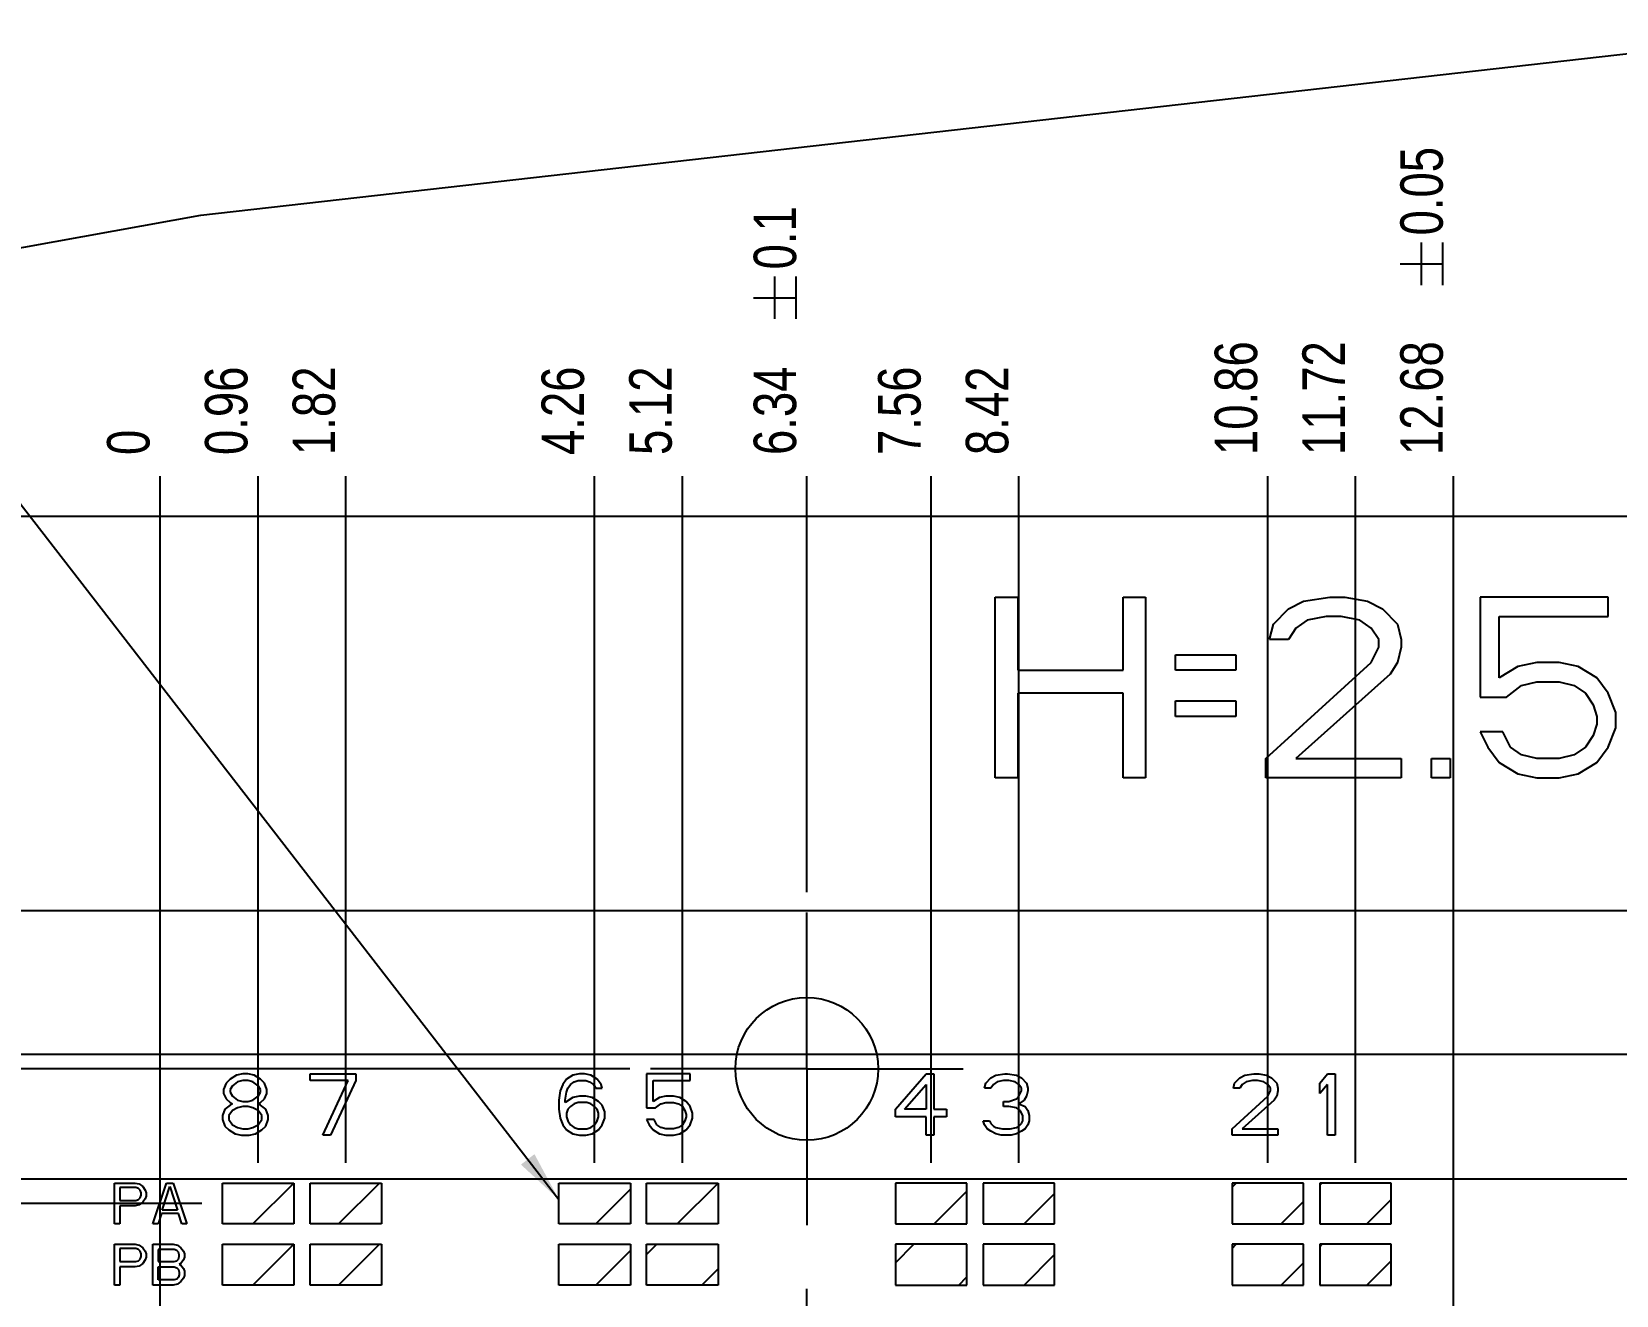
# Model space of a CAD drawing. Header units: millimetres. Extents: x 0 to 594, y 0 to 420.
# Drawn here: x 322 to 415.2, y 272 to 346.4 of the extents above; entities that cross this region are included whole.
import ezdxf
from ezdxf.enums import TextEntityAlignment as Align

# ---------------------------------------------------------------- set-up
doc = ezdxf.new("R2010")
doc.units = ezdxf.units.MM
doc.header["$LTSCALE"] = 32.67
doc.linetypes.add('CENTER', pattern=[0.6, 0.375, -0.075, 0.075, -0.075])
doc.layers.get('0').update_dxf_attribs({"linetype": 'CONTINUOUS'})
doc.layers.add('02___PRT_ALL_AXES', color=7, linetype='CONTINUOUS')
doc.styles.get("Standard").update_dxf_attribs({"font": 'txt', "width": 0.8})
doc.dimstyles.new('DIMSTYLE_2', dxfattribs={"dimtxt": 2.5, "dimasz": 3, "dimexe": 1.5, "dimexo": 1.2, "dimtad": 0, "dimtih": 1, "dimtoh": 1, "dimlfac": 0.166667, "dimdsep": 46, "dimtxsty": 'STANDARD', "dimblk": '_FILLED', "dimblk1": '_FILLED', "dimblk2": '_FILLED', "dimcen": 0.09, "dimazin": 2, "dimtp": 0.01, "dimtm": 0.01, "dimtfac": 1, "dimtofl": 0, "dimtmove": 0, "dimatfit": 3, "dimldrblk": '_FILLED', "dimfxl": 1, "dimtolj": 1, "dimarcsym": 0})
doc.dimstyles.new('DIMSTYLE_3', dxfattribs={"dimtxt": 2.5, "dimasz": 3, "dimexe": 1.5, "dimexo": 1.2, "dimtad": 0, "dimtih": 1, "dimtoh": 1, "dimlfac": 0.166667, "dimdsep": 46, "dimtxsty": 'STANDARD', "dimblk": '_FILLED', "dimblk1": '_FILLED', "dimblk2": '_FILLED', "dimcen": 0.09, "dimazin": 2, "dimtol": 1, "dimtp": 0.05, "dimtm": 0.05, "dimtfac": 1, "dimtofl": 0, "dimtmove": 0, "dimatfit": 3, "dimldrblk": '_FILLED', "dimfxl": 1, "dimtolj": 1, "dimarcsym": 0})
doc.dimstyles.new('DIMSTYLE_4', dxfattribs={"dimtxt": 2.5, "dimasz": 3, "dimexe": 1.5, "dimexo": 1.2, "dimtad": 0, "dimtih": 1, "dimtoh": 1, "dimlfac": 0.166667, "dimdsep": 46, "dimtxsty": 'STANDARD', "dimblk": '_FILLED', "dimblk1": '_FILLED', "dimblk2": '_FILLED', "dimcen": 0.09, "dimazin": 2, "dimtol": 1, "dimtp": 0.1, "dimtm": 0.1, "dimtfac": 1, "dimtofl": 0, "dimtmove": 0, "dimatfit": 3, "dimldrblk": '_FILLED', "dimfxl": 1, "dimtolj": 1, "dimarcsym": 0})
doc.dimstyles.get("Standard").update_dxf_attribs({"dimtxt": 2.5, "dimasz": 3, "dimexe": 1.5, "dimexo": 1.2, "dimtad": 1, "dimdsep": 46, "dimtxsty": 'STANDARD', "dimblk": '_FILLED', "dimblk1": '_FILLED', "dimblk2": '_FILLED', "dimcen": 0.09, "dimazin": 2, "dimtol": 1, "dimtp": 0.01, "dimtm": 0.01, "dimtfac": 1, "dimtofl": 0, "dimtmove": 0, "dimatfit": 3, "dimldrblk": '_FILLED', "dimfxl": 1, "dimtolj": 1, "dimarcsym": 0})

# ---------------------------------------------------------------- blocks, each defined once
blk = doc.blocks.new('*D1')
at = {"color": 7, "linetype": 'CONTINUOUS'}
blk.add_line((335.344, 279.846), (335.344, 320.23), dxfattribs=at)
at = {"color": 7, "linetype": 'CONTINUOUS', "insert": (332.219, 321.48), "char_height": 2.5, "width": 8, "attachment_point": 1, "rotation": 90, "line_spacing_factor": 0.9}
blk.add_mtext('0.96', dxfattribs=at)
blk = doc.blocks.new('_FILLED')
at = {"color": 0, "linetype": 'BYBLOCK'}
blk.add_solid([(0, 0), (-1, 0.167), (-1, -0.167)], dxfattribs=at)
blk = doc.blocks.new('*D2')
at = {"color": 7, "linetype": 'CONTINUOUS'}
blk.add_line((329.584, 235.326), (329.584, 320.23), dxfattribs=at)
at = {"color": 7, "linetype": 'CONTINUOUS', "insert": (326.459, 321.48), "char_height": 2.5, "width": 2, "attachment_point": 1, "rotation": 90, "line_spacing_factor": 0.9}
blk.add_mtext('0', dxfattribs=at)
blk = doc.blocks.new('*D3')
at = {"color": 7, "linetype": 'CONTINUOUS'}
blk.add_line((340.504, 279.846), (340.504, 320.23), dxfattribs=at)
at = {"color": 7, "linetype": 'CONTINUOUS', "insert": (337.379, 321.48), "char_height": 2.5, "width": 8, "attachment_point": 1, "rotation": 90, "line_spacing_factor": 0.9}
blk.add_mtext('1.82', dxfattribs=at)
blk = doc.blocks.new('*D4')
at = {"color": 7, "linetype": 'CONTINUOUS'}
blk.add_line((355.144, 279.846), (355.144, 320.23), dxfattribs=at)
at = {"color": 7, "linetype": 'CONTINUOUS', "insert": (352.019, 321.48), "char_height": 2.5, "width": 8, "attachment_point": 1, "rotation": 90, "line_spacing_factor": 0.9}
blk.add_mtext('4.26', dxfattribs=at)
blk = doc.blocks.new('*D5')
at = {"color": 7, "linetype": 'CONTINUOUS'}
blk.add_line((360.304, 279.846), (360.304, 320.23), dxfattribs=at)
at = {"color": 7, "linetype": 'CONTINUOUS', "insert": (357.179, 321.48), "char_height": 2.5, "width": 8, "attachment_point": 1, "rotation": 90, "line_spacing_factor": 0.9}
blk.add_mtext('5.12', dxfattribs=at)
blk = doc.blocks.new('*D6')
at = {"color": 7, "linetype": 'CONTINUOUS'}
blk.add_line((374.944, 279.846), (374.944, 320.23), dxfattribs=at)
at = {"color": 7, "linetype": 'CONTINUOUS', "insert": (371.819, 321.48), "char_height": 2.5, "width": 8, "attachment_point": 1, "rotation": 90, "line_spacing_factor": 0.9}
blk.add_mtext('7.56', dxfattribs=at)
blk = doc.blocks.new('*D7')
at = {"color": 7, "linetype": 'CONTINUOUS'}
blk.add_line((380.104, 279.846), (380.104, 320.23), dxfattribs=at)
at = {"color": 7, "linetype": 'CONTINUOUS', "insert": (376.979, 321.48), "char_height": 2.5, "width": 8, "attachment_point": 1, "rotation": 90, "line_spacing_factor": 0.9}
blk.add_mtext('8.42', dxfattribs=at)
blk = doc.blocks.new('*D8')
at = {"color": 7, "linetype": 'CONTINUOUS'}
blk.add_line((394.744, 279.846), (394.744, 320.23), dxfattribs=at)
at = {"color": 7, "linetype": 'CONTINUOUS', "insert": (391.619, 321.48), "char_height": 2.5, "width": 10, "attachment_point": 1, "rotation": 90, "line_spacing_factor": 0.9}
blk.add_mtext('10.86', dxfattribs=at)
blk = doc.blocks.new('*D9')
at = {"color": 7, "linetype": 'CONTINUOUS'}
blk.add_line((399.904, 279.846), (399.904, 320.23), dxfattribs=at)
at = {"color": 7, "linetype": 'CONTINUOUS', "insert": (396.779, 321.48), "char_height": 2.5, "width": 10, "attachment_point": 1, "rotation": 90, "line_spacing_factor": 0.9}
blk.add_mtext('11.72', dxfattribs=at)
blk = doc.blocks.new('*D10')
at = {"color": 7, "linetype": 'CONTINUOUS'}
blk.add_line((435.274, 281.286), (435.274, 320.23), dxfattribs=at)
at = {"color": 7, "linetype": 'CONTINUOUS', "insert": (432.149, 321.48), "char_height": 2.5, "width": 10, "attachment_point": 1, "rotation": 90, "line_spacing_factor": 0.9}
blk.add_mtext('17.62', dxfattribs=at)
blk = doc.blocks.new('*D11')
at = {"color": 7, "linetype": 'CONTINUOUS'}
blk.add_line((440.434, 281.286), (440.434, 320.23), dxfattribs=at)
at = {"color": 7, "linetype": 'CONTINUOUS', "insert": (437.309, 321.48), "char_height": 2.5, "width": 10, "attachment_point": 1, "rotation": 90, "line_spacing_factor": 0.9}
blk.add_mtext('18.48', dxfattribs=at)
blk = doc.blocks.new('*D12')
at = {"color": 7, "linetype": 'CONTINUOUS'}
blk.add_line((455.074, 281.286), (455.074, 320.23), dxfattribs=at)
at = {"color": 7, "linetype": 'CONTINUOUS', "insert": (451.949, 321.48), "char_height": 2.5, "width": 10, "attachment_point": 1, "rotation": 90, "line_spacing_factor": 0.9}
blk.add_mtext('20.92', dxfattribs=at)
blk = doc.blocks.new('*D13')
at = {"color": 7, "linetype": 'CONTINUOUS'}
blk.add_line((460.234, 281.286), (460.234, 320.23), dxfattribs=at)
at = {"color": 7, "linetype": 'CONTINUOUS', "insert": (457.109, 321.48), "char_height": 2.5, "width": 10, "attachment_point": 1, "rotation": 90, "line_spacing_factor": 0.9}
blk.add_mtext('21.78', dxfattribs=at)
blk = doc.blocks.new('*D14')
at = {"color": 7, "linetype": 'CONTINUOUS'}
blk.add_line((474.874, 281.286), (474.874, 320.23), dxfattribs=at)
at = {"color": 7, "linetype": 'CONTINUOUS', "insert": (471.749, 321.48), "char_height": 2.5, "width": 10, "attachment_point": 1, "rotation": 90, "line_spacing_factor": 0.9}
blk.add_mtext('24.22', dxfattribs=at)
blk = doc.blocks.new('*D15')
at = {"color": 7, "linetype": 'CONTINUOUS'}
blk.add_line((480.034, 281.286), (480.034, 320.23), dxfattribs=at)
at = {"color": 7, "linetype": 'CONTINUOUS', "insert": (476.909, 321.48), "char_height": 2.5, "width": 10, "attachment_point": 1, "rotation": 90, "line_spacing_factor": 0.9}
blk.add_mtext('25.08', dxfattribs=at)
blk = doc.blocks.new('*D16')
at = {"color": 7, "linetype": 'CONTINUOUS'}
blk.add_line((494.674, 281.286), (494.674, 320.23), dxfattribs=at)
at = {"color": 7, "linetype": 'CONTINUOUS', "insert": (491.549, 321.48), "char_height": 2.5, "width": 10, "attachment_point": 1, "rotation": 90, "line_spacing_factor": 0.9}
blk.add_mtext('27.52', dxfattribs=at)
blk = doc.blocks.new('*D17')
at = {"color": 7, "linetype": 'CONTINUOUS'}
blk.add_line((499.834, 281.286), (499.834, 320.23), dxfattribs=at)
at = {"color": 7, "linetype": 'CONTINUOUS', "insert": (496.709, 321.48), "char_height": 2.5, "width": 10, "attachment_point": 1, "rotation": 90, "line_spacing_factor": 0.9}
blk.add_mtext('28.38', dxfattribs=at)
blk = doc.blocks.new('*D18')
at = {"color": 7, "linetype": 'CONTINUOUS'}
blk.add_line((505.594, 296.906), (505.594, 320.23), dxfattribs=at)
at = {"color": 7, "linetype": 'CONTINUOUS', "width": 0.8}
for s, p in [('0.05', (504.969, 334.397)), ('29.34', (504.969, 321.48))]:
    blk.add_text(s, height=2.5, rotation=90, dxfattribs=at).set_placement(p)
blk = doc.blocks.new('*D19')
at = {"color": 7, "linetype": 'CONTINUOUS'}
blk.add_line((467.524, 274.466), (467.524, 320.23), dxfattribs=at)
at = {"color": 7, "linetype": 'CONTINUOUS', "width": 0.8}
for s, p in [('0.05', (466.899, 334.397)), ('22.99', (466.899, 321.48))]:
    blk.add_text(s, height=2.5, rotation=90, dxfattribs=at).set_placement(p)
blk = doc.blocks.new('*D20')
at = {"color": 7, "linetype": 'CONTINUOUS'}
blk.add_line((429.514, 296.906), (429.514, 320.23), dxfattribs=at)
at = {"color": 7, "linetype": 'CONTINUOUS', "width": 0.8}
for s, p in [('0.05', (428.889, 334.397)), ('16.66', (428.889, 321.48))]:
    blk.add_text(s, height=2.5, rotation=90, dxfattribs=at).set_placement(p)
blk = doc.blocks.new('*D21')
at = {"color": 7, "linetype": 'CONTINUOUS'}
blk.add_line((405.664, 244.826), (405.664, 320.23), dxfattribs=at)
at = {"color": 7, "linetype": 'CONTINUOUS', "width": 0.8}
for s, p in [('0.05', (405.039, 334.397)), ('12.68', (405.039, 321.48))]:
    blk.add_text(s, height=2.5, rotation=90, dxfattribs=at).set_placement(p)
blk = doc.blocks.new('*D22')
at = {"color": 7, "linetype": 'CONTINUOUS'}
blk.add_line((367.624, 295.766), (367.624, 320.23), dxfattribs=at)
at = {"color": 7, "linetype": 'CONTINUOUS', "width": 0.8}
for s, p in [('0.1', (366.999, 332.397)), ('6.34', (366.999, 321.48))]:
    blk.add_text(s, height=2.5, rotation=90, dxfattribs=at).set_placement(p)
blk = doc.blocks.new('*D27')
at = {"color": 7, "linetype": 'CONTINUOUS'}
blk.add_line((332.044, 277.446), (304.167, 277.446), dxfattribs=at)
at = {"color": 7, "linetype": 'CONTINUOUS', "insert": (302.917, 280.571), "char_height": 2.5, "width": 8, "attachment_point": 3, "line_spacing_factor": 0.9}
blk.add_mtext('7.22', dxfattribs=at)
blk = doc.blocks.new('*D28')
at = {"color": 7, "linetype": 'CONTINUOUS'}
for p, q in [((301.386, 282.232), (290.989, 282.232)), ((304.394, 278.886), (301.386, 282.232)), ((431.974, 278.886), (304.394, 278.886))]:
    blk.add_line(p, q, dxfattribs=at)
at = {"color": 7, "linetype": 'CONTINUOUS', "insert": (289.739, 285.357), "char_height": 2.5, "width": 8, "attachment_point": 3, "line_spacing_factor": 0.9}
blk.add_mtext('7.46', dxfattribs=at)
blk = doc.blocks.new('*D29')
at = {"color": 7, "linetype": 'CONTINUOUS'}
blk.add_line((357.224, 285.366), (304.167, 285.366), dxfattribs=at)
at = {"color": 7, "linetype": 'CONTINUOUS', "width": 0.8}
for s, p in [('8.54', (292, 285.991)), ('0.05', (302.917, 285.991))]:
    blk.add_text(s, height=2.5, dxfattribs=at).set_placement(p, align=Align.RIGHT)
blk = doc.blocks.new('*D30')
at = {"color": 7, "linetype": 'CONTINUOUS'}
for p, q in [((301.1, 289.824), (291.49, 289.824)), ((307.832, 286.206), (301.1, 289.824)), ((504.394, 286.206), (307.832, 286.206))]:
    blk.add_line(p, q, dxfattribs=at)
at = {"color": 7, "linetype": 'CONTINUOUS', "width": 0.8}
for s, p in [('8.68', (279.323, 290.449)), ('0.05', (290.24, 290.449))]:
    blk.add_text(s, height=2.5, dxfattribs=at).set_placement(p, align=Align.RIGHT)

msp = doc.modelspace()

# ---------------------------------------------------------------- linework, layer by layer
at = {"color": 7, "linetype": 'CONTINUOUS'}
for p, q in [((331.972, 335.595), (422.715, 345.872)), ((260.831, 322.711), (331.972, 335.595)), ((403.789, 331.481), (403.789, 333.98)), ((405.039, 331.481), (405.039, 333.98)), ((365.749, 329.481), (365.749, 331.98)), ((366.999, 329.481), (366.999, 331.98)), ((402.539, 332.731), (405.039, 332.731)), ((364.499, 330.731), (366.999, 330.731)), ((281.942, 317.886), (528.176, 317.886)), ((378.703, 302.49), (378.703, 313.11)), ((378.703, 313.11), (380.031, 313.11)), ((380.031, 313.11), (380.031, 308.817)), ((386.226, 308.817), (386.226, 313.11)), ((386.226, 313.11), (387.553, 313.11)), ((387.553, 313.11), (387.553, 302.49)), ((395.076, 311.528), (395.961, 312.432)), ((395.961, 312.432), (396.846, 312.884)), ((396.846, 312.884), (398.394, 313.11)), ((398.394, 313.11), (399.279, 313.11)), ((399.279, 313.11), (400.607, 312.884)), ((400.607, 312.884), (401.492, 312.432)), ((401.492, 312.432), (402.377, 311.528)), ((407.244, 313.11), (407.244, 307.235)), ((414.767, 313.11), (407.244, 313.11)), ((414.767, 311.98), (414.767, 313.11)), ((394.854, 310.624), (395.076, 311.528)), ((397.067, 311.754), (396.403, 311.302)), ((398.173, 311.98), (397.067, 311.754)), ((399.058, 311.98), (398.173, 311.98)), ((400.164, 311.754), (399.058, 311.98)), ((400.828, 311.302), (400.164, 311.754)), ((402.377, 311.528), (402.598, 310.624)), ((408.351, 308.365), (408.351, 311.98)), ((408.351, 311.98), (414.767, 311.98)), ((395.961, 310.624), (394.854, 310.624)), ((396.403, 311.302), (395.961, 310.624)), ((401.271, 310.624), (400.828, 311.302)), ((401.271, 310.172), (401.271, 310.624)), ((402.598, 310.624), (402.598, 310.172)), ((389.323, 308.817), (389.323, 309.72)), ((389.323, 309.72), (392.863, 309.72)), ((392.863, 309.72), (392.863, 308.817)), ((400.828, 309.268), (401.271, 310.172)), ((402.598, 310.172), (402.377, 309.268)), ((380.031, 308.817), (386.226, 308.817)), ((392.863, 308.817), (389.323, 308.817)), ((394.633, 303.62), (400.828, 309.268)), ((401.934, 308.591), (396.403, 303.62)), ((402.377, 309.268), (401.934, 308.591)), ((409.457, 309.042), (408.351, 308.365)), ((410.563, 309.268), (409.457, 309.042)), ((411.891, 309.268), (410.563, 309.268)), ((412.997, 309.042), (411.891, 309.268)), ((414.103, 308.365), (412.997, 309.042)), ((408.793, 307.235), (409.678, 307.913)), ((409.678, 307.913), (410.563, 308.139)), ((410.563, 308.139), (411.891, 308.139)), ((411.891, 308.139), (412.776, 307.913)), ((412.776, 307.913), (413.439, 307.461)), ((414.767, 307.461), (414.103, 308.365)), ((380.031, 307.461), (380.031, 302.49)), ((386.226, 307.461), (380.031, 307.461)), ((386.226, 302.49), (386.226, 307.461)), ((389.323, 306.105), (389.323, 307.009)), ((389.323, 307.009), (392.863, 307.009)), ((392.863, 307.009), (392.863, 306.105)), ((407.244, 307.235), (408.793, 307.235)), ((413.439, 307.461), (413.882, 306.783)), ((413.882, 306.783), (414.103, 306.105)), ((415.209, 306.331), (414.767, 307.461)), ((392.863, 306.105), (389.323, 306.105)), ((414.103, 306.105), (414.103, 305.653)), ((415.209, 305.427), (415.209, 306.331)), ((407.244, 305.201), (407.687, 304.297)), ((408.572, 305.201), (407.244, 305.201)), ((409.014, 304.297), (408.572, 305.201)), ((413.882, 304.975), (413.439, 304.297)), ((414.103, 305.653), (413.882, 304.975)), ((414.767, 304.297), (415.209, 305.427)), ((407.687, 304.297), (408.351, 303.394)), ((409.678, 303.845), (409.014, 304.297)), ((413.439, 304.297), (412.776, 303.845)), ((414.103, 303.394), (414.767, 304.297)), ((394.633, 302.49), (394.633, 303.62)), ((396.403, 303.62), (402.598, 303.62)), ((402.598, 303.62), (402.598, 302.49)), ((404.368, 302.49), (404.368, 303.62)), ((404.368, 303.62), (405.474, 303.62)), ((405.474, 303.62), (405.474, 302.49)), ((408.351, 303.394), (409.457, 302.716)), ((410.563, 303.62), (409.678, 303.845)), ((411.891, 303.62), (410.563, 303.62)), ((412.776, 303.845), (411.891, 303.62)), ((412.997, 302.716), (414.103, 303.394)), ((380.031, 302.49), (378.703, 302.49)), ((387.553, 302.49), (386.226, 302.49)), ((402.598, 302.49), (394.633, 302.49)), ((405.474, 302.49), (404.368, 302.49)), ((409.457, 302.716), (410.563, 302.49)), ((410.563, 302.49), (411.891, 302.49)), ((411.891, 302.49), (412.997, 302.716)), ((549.377, 294.666), (265.259, 294.666)), ((333.469, 284.53), (333.319, 284.147)), ((333.694, 284.759), (333.469, 284.53)), ((334.069, 284.989), (333.694, 284.759)), ((333.844, 284.376), (333.694, 284.147)), ((334.144, 284.606), (333.844, 284.376)), ((334.444, 285.066), (334.069, 284.989)), ((334.444, 284.683), (334.144, 284.606)), ((334.744, 285.066), (334.444, 285.066)), ((334.744, 284.683), (334.444, 284.683)), ((335.119, 284.989), (334.744, 285.066)), ((335.044, 284.606), (334.744, 284.683)), ((335.344, 284.376), (335.044, 284.606)), ((335.494, 284.759), (335.119, 284.989)), ((335.494, 284.147), (335.344, 284.376)), ((335.719, 284.53), (335.494, 284.759)), ((335.869, 284.147), (335.719, 284.53)), ((338.404, 284.683), (338.404, 285.066)), ((338.404, 285.066), (341.104, 285.066)), ((340.654, 284.683), (338.404, 284.683)), ((339.154, 281.466), (340.654, 284.683)), ((341.104, 284.683), (339.604, 281.466)), ((341.104, 285.066), (341.104, 284.683)), ((353.269, 284.453), (353.119, 284.07)), ((353.494, 284.759), (353.269, 284.453)), ((353.869, 284.989), (353.494, 284.759)), ((353.569, 284.223), (353.719, 284.453)), ((353.719, 284.453), (353.944, 284.606)), ((354.244, 285.066), (353.869, 284.989)), ((353.944, 284.606), (354.169, 284.683)), ((354.169, 284.683), (354.619, 284.683)), ((354.544, 285.066), (354.244, 285.066)), ((354.919, 284.989), (354.544, 285.066)), ((354.619, 284.683), (354.844, 284.606)), ((354.844, 284.606), (355.069, 284.453)), ((355.294, 284.759), (354.919, 284.989)), ((355.069, 284.453), (355.219, 284.223)), ((355.519, 284.453), (355.294, 284.759)), ((355.594, 284.223), (355.519, 284.453)), ((358.204, 285.066), (358.204, 283.074)), ((360.754, 285.066), (358.204, 285.066)), ((358.579, 283.457), (358.579, 284.683)), ((358.579, 284.683), (360.754, 284.683)), ((360.754, 284.683), (360.754, 285.066)), ((372.844, 282.998), (374.644, 285.066)), ((373.369, 282.998), (374.644, 284.453)), ((374.644, 285.066), (375.094, 285.066)), ((374.644, 284.453), (374.644, 282.998)), ((375.094, 285.066), (375.094, 282.998)), ((378.079, 284.223), (378.154, 284.53)), ((378.154, 284.53), (378.454, 284.836)), ((378.454, 284.836), (378.754, 284.989)), ((378.604, 284.453), (378.454, 284.223)), ((378.829, 284.606), (378.604, 284.453)), ((378.754, 284.989), (379.279, 285.066)), ((379.204, 284.683), (378.829, 284.606)), ((379.504, 284.683), (379.204, 284.683)), ((379.279, 285.066), (379.429, 285.066)), ((379.429, 285.066), (379.954, 284.989)), ((379.879, 284.606), (379.504, 284.683)), ((380.104, 284.453), (379.879, 284.606)), ((379.954, 284.989), (380.254, 284.836)), ((380.254, 284.223), (380.104, 284.453)), ((380.254, 284.836), (380.554, 284.53)), ((380.554, 284.53), (380.629, 284.223)), ((392.719, 284.223), (392.794, 284.53)), ((392.794, 284.53), (393.094, 284.836)), ((393.094, 284.836), (393.394, 284.989)), ((393.244, 284.453), (393.094, 284.223)), ((393.469, 284.606), (393.244, 284.453)), ((393.394, 284.989), (393.919, 285.066)), ((393.844, 284.683), (393.469, 284.606)), ((394.144, 284.683), (393.844, 284.683)), ((393.919, 285.066), (394.219, 285.066)), ((394.519, 284.606), (394.144, 284.683)), ((394.219, 285.066), (394.669, 284.989)), ((394.744, 284.453), (394.519, 284.606)), ((394.669, 284.989), (394.969, 284.836)), ((394.894, 284.223), (394.744, 284.453)), ((394.969, 284.836), (395.269, 284.53)), ((395.269, 284.53), (395.344, 284.223)), ((397.804, 284.53), (398.254, 285.066)), ((397.804, 283.917), (397.804, 284.53)), ((398.254, 284.453), (397.804, 283.917)), ((398.254, 285.066), (398.704, 285.066)), ((398.254, 281.466), (398.254, 284.453)), ((398.704, 285.066), (398.704, 281.466)), ((333.319, 284.147), (333.319, 283.917)), ((333.319, 283.917), (333.469, 283.61)), ((333.469, 283.61), (333.694, 283.381)), ((333.694, 284.147), (333.694, 283.993)), ((333.694, 283.993), (333.844, 283.764)), ((333.844, 283.764), (334.144, 283.534)), ((334.144, 283.534), (334.444, 283.457)), ((334.444, 283.457), (334.744, 283.457)), ((334.744, 283.457), (335.044, 283.534)), ((335.044, 283.534), (335.344, 283.764)), ((335.344, 283.764), (335.494, 283.993)), ((335.494, 283.993), (335.494, 284.147)), ((335.494, 283.381), (335.719, 283.61)), ((335.719, 283.61), (335.869, 283.917)), ((335.869, 283.917), (335.869, 284.147)), ((353.119, 284.07), (353.044, 283.534)), ((353.044, 283.534), (353.044, 282.998)), ((353.419, 283.534), (353.494, 283.993)), ((353.869, 283.687), (353.419, 283.381)), ((353.419, 283.381), (353.419, 283.534)), ((353.494, 283.993), (353.569, 284.223)), ((354.244, 283.764), (353.869, 283.687)), ((354.619, 283.764), (354.244, 283.764)), ((354.994, 283.687), (354.619, 283.764)), ((355.369, 283.457), (354.994, 283.687)), ((355.219, 284.223), (355.594, 284.223)), ((355.594, 283.227), (355.369, 283.457)), ((358.954, 283.687), (358.579, 283.457)), ((359.329, 283.764), (358.954, 283.687)), ((359.779, 283.764), (359.329, 283.764)), ((360.154, 283.687), (359.779, 283.764)), ((360.529, 283.457), (360.154, 283.687)), ((360.754, 283.151), (360.529, 283.457)), ((378.454, 284.223), (378.079, 284.223)), ((379.204, 283.151), (379.204, 283.457)), ((379.204, 283.457), (379.504, 283.457)), ((379.504, 283.457), (379.954, 283.61)), ((379.954, 283.61), (380.104, 283.764)), ((380.104, 283.764), (380.254, 284.07)), ((380.404, 283.534), (380.104, 283.304)), ((380.254, 284.07), (380.254, 284.223)), ((380.554, 283.764), (380.404, 283.534)), ((380.629, 284.07), (380.554, 283.764)), ((380.629, 284.223), (380.629, 284.07)), ((392.644, 281.849), (394.744, 283.764)), ((393.094, 284.223), (392.719, 284.223)), ((395.119, 283.534), (393.244, 281.849)), ((394.744, 283.764), (394.894, 284.07)), ((394.894, 284.07), (394.894, 284.223)), ((395.269, 283.764), (395.119, 283.534)), ((395.344, 284.07), (395.269, 283.764)), ((395.344, 284.223), (395.344, 284.07)), ((333.394, 282.998), (333.244, 282.615)), ((333.244, 282.615), (333.244, 282.385)), ((333.694, 283.227), (333.394, 282.998)), ((333.844, 282.921), (333.619, 282.615)), ((333.619, 282.615), (333.619, 282.385)), ((333.694, 283.381), (333.844, 283.304)), ((333.844, 283.304), (333.694, 283.227)), ((334.144, 283.074), (333.844, 282.921)), ((334.444, 283.151), (334.144, 283.074)), ((334.744, 283.151), (334.444, 283.151)), ((335.044, 283.074), (334.744, 283.151)), ((335.344, 282.921), (335.044, 283.074)), ((335.344, 283.304), (335.494, 283.381)), ((335.494, 283.227), (335.344, 283.304)), ((335.569, 282.615), (335.344, 282.921)), ((335.794, 282.998), (335.494, 283.227)), ((335.569, 282.385), (335.569, 282.615)), ((335.944, 282.615), (335.794, 282.998)), ((335.944, 282.385), (335.944, 282.615)), ((353.044, 282.998), (353.119, 282.462)), ((353.119, 282.462), (353.269, 282.079)), ((353.569, 282.998), (353.494, 282.768)), ((353.494, 282.768), (353.494, 282.538)), ((353.494, 282.538), (353.569, 282.308)), ((353.719, 283.151), (353.569, 282.998)), ((353.944, 283.304), (353.719, 283.151)), ((354.169, 283.381), (353.944, 283.304)), ((354.694, 283.381), (354.169, 283.381)), ((354.919, 283.304), (354.694, 283.381)), ((355.144, 283.151), (354.919, 283.304)), ((355.294, 282.998), (355.144, 283.151)), ((355.369, 282.768), (355.294, 282.998)), ((355.294, 282.308), (355.369, 282.538)), ((355.369, 282.538), (355.369, 282.768)), ((355.744, 282.845), (355.594, 283.227)), ((355.594, 282.079), (355.744, 282.462)), ((355.744, 282.462), (355.744, 282.845)), ((358.204, 283.074), (358.729, 283.074)), ((358.729, 283.074), (359.029, 283.304)), ((359.029, 283.304), (359.329, 283.381)), ((359.329, 283.381), (359.779, 283.381)), ((359.779, 283.381), (360.079, 283.304)), ((360.079, 283.304), (360.304, 283.151)), ((360.304, 283.151), (360.454, 282.921)), ((360.454, 282.921), (360.529, 282.691)), ((360.529, 282.538), (360.454, 282.308)), ((360.529, 282.691), (360.529, 282.538)), ((360.904, 282.768), (360.754, 283.151)), ((360.754, 282.079), (360.904, 282.462)), ((360.904, 282.462), (360.904, 282.768)), ((372.844, 282.538), (372.844, 282.998)), ((374.644, 282.538), (372.844, 282.538)), ((374.644, 282.998), (373.369, 282.998)), ((374.644, 281.466), (374.644, 282.538)), ((375.094, 282.998), (375.844, 282.998)), ((375.094, 282.538), (375.094, 281.466)), ((375.844, 282.538), (375.094, 282.538)), ((375.844, 282.998), (375.844, 282.538)), ((379.504, 283.151), (379.204, 283.151)), ((379.954, 283.074), (379.504, 283.151)), ((380.179, 282.921), (379.954, 283.074)), ((380.104, 283.304), (380.479, 283.151)), ((380.329, 282.615), (380.179, 282.921)), ((380.329, 282.308), (380.329, 282.615)), ((380.479, 283.151), (380.629, 282.921)), ((380.629, 282.921), (380.704, 282.615)), ((380.704, 282.615), (380.704, 282.308)), ((333.244, 282.385), (333.394, 282.002)), ((333.394, 282.002), (333.619, 281.772)), ((333.619, 282.385), (333.844, 282.079)), ((333.619, 281.772), (333.994, 281.542)), ((333.844, 282.079), (334.144, 281.925)), ((333.994, 281.542), (334.369, 281.466)), ((334.144, 281.925), (334.444, 281.849)), ((334.444, 281.849), (334.744, 281.849)), ((334.744, 281.849), (335.044, 281.925)), ((334.819, 281.466), (335.194, 281.542)), ((335.044, 281.925), (335.344, 282.079)), ((335.194, 281.542), (335.569, 281.772)), ((335.344, 282.079), (335.569, 282.385)), ((335.569, 281.772), (335.794, 282.002)), ((335.794, 282.002), (335.944, 282.385)), ((353.269, 282.079), (353.494, 281.772)), ((353.494, 281.772), (353.869, 281.542)), ((353.569, 282.308), (353.719, 282.079)), ((353.719, 282.079), (353.944, 281.925)), ((353.869, 281.542), (354.244, 281.466)), ((353.944, 281.925), (354.169, 281.849)), ((354.169, 281.849), (354.694, 281.849)), ((354.619, 281.466), (354.994, 281.542)), ((354.694, 281.849), (354.919, 281.925)), ((354.919, 281.925), (355.144, 282.079)), ((354.994, 281.542), (355.369, 281.772)), ((355.144, 282.079), (355.294, 282.308)), ((355.369, 281.772), (355.594, 282.079)), ((358.204, 282.385), (358.354, 282.079)), ((358.654, 282.385), (358.204, 282.385)), ((358.354, 282.079), (358.579, 281.772)), ((358.579, 281.772), (358.954, 281.542)), ((358.804, 282.079), (358.654, 282.385)), ((359.029, 281.925), (358.804, 282.079)), ((358.954, 281.542), (359.329, 281.466)), ((359.329, 281.849), (359.029, 281.925)), ((359.779, 281.849), (359.329, 281.849)), ((360.079, 281.925), (359.779, 281.849)), ((359.779, 281.466), (360.154, 281.542)), ((360.304, 282.079), (360.079, 281.925)), ((360.154, 281.542), (360.529, 281.772)), ((360.454, 282.308), (360.304, 282.079)), ((360.529, 281.772), (360.754, 282.079)), ((378.079, 282.079), (378.004, 282.308)), ((378.004, 282.308), (378.379, 282.308)), ((378.229, 281.849), (378.079, 282.079)), ((378.454, 281.696), (378.229, 281.849)), ((378.379, 282.308), (378.454, 282.155)), ((378.454, 282.155), (378.604, 282.002)), ((378.754, 281.542), (378.454, 281.696)), ((378.604, 282.002), (378.754, 281.925)), ((378.754, 281.925), (379.129, 281.849)), ((379.054, 281.466), (378.754, 281.542)), ((379.129, 281.849), (379.579, 281.849)), ((379.579, 281.849), (379.954, 281.925)), ((379.954, 281.542), (379.654, 281.466)), ((379.954, 281.925), (380.104, 282.002)), ((380.254, 281.696), (379.954, 281.542)), ((380.104, 282.002), (380.254, 282.155)), ((380.254, 282.155), (380.329, 282.308)), ((380.479, 281.849), (380.254, 281.696)), ((380.629, 282.079), (380.479, 281.849)), ((380.704, 282.308), (380.629, 282.079)), ((392.644, 281.466), (392.644, 281.849)), ((393.244, 281.849), (395.344, 281.849)), ((395.344, 281.849), (395.344, 281.466)), ((334.369, 281.466), (334.819, 281.466)), ((339.604, 281.466), (339.154, 281.466)), ((354.244, 281.466), (354.619, 281.466)), ((359.329, 281.466), (359.779, 281.466)), ((375.094, 281.466), (374.644, 281.466)), ((379.654, 281.466), (379.054, 281.466)), ((395.344, 281.466), (392.644, 281.466)), ((398.704, 281.466), (398.254, 281.466)), ((326.908, 276.246), (326.908, 278.646)), ((326.908, 278.646), (328.108, 278.646)), ((327.208, 278.39), (327.208, 277.625)), ((328.158, 278.39), (327.208, 278.39)), ((328.108, 278.646), (328.358, 278.595)), ((328.308, 278.339), (328.158, 278.39)), ((328.408, 278.237), (328.308, 278.339)), ((328.358, 278.595), (328.558, 278.442)), ((328.458, 278.084), (328.408, 278.237)), ((328.408, 277.778), (328.458, 277.931)), ((328.458, 277.931), (328.458, 278.084)), ((328.558, 278.442), (328.708, 278.237)), ((328.708, 278.237), (328.758, 278.084)), ((328.758, 277.88), (328.708, 277.727)), ((328.758, 278.084), (328.758, 277.88)), ((329.158, 276.246), (329.958, 278.646)), ((329.708, 277.063), (330.158, 278.442)), ((329.958, 278.646), (330.358, 278.646)), ((330.158, 278.442), (330.608, 277.063)), ((330.358, 278.646), (331.158, 276.246)), ((333.244, 276.246), (333.244, 278.646)), ((333.244, 278.646), (337.444, 278.646)), ((335.044, 276.246), (337.444, 278.646)), ((337.444, 278.646), (337.444, 276.246)), ((338.404, 276.246), (338.404, 278.646)), ((338.404, 278.646), (342.604, 278.646)), ((340.085, 276.246), (342.485, 278.646)), ((342.604, 278.646), (342.604, 276.246)), ((353.044, 276.246), (353.044, 278.646)), ((353.044, 278.646), (357.244, 278.646)), ((355.205, 276.246), (357.244, 278.285)), ((357.244, 278.646), (357.244, 276.246)), ((358.204, 276.246), (358.204, 278.646)), ((358.204, 278.646), (362.404, 278.646)), ((360.004, 276.246), (362.404, 278.646)), ((362.404, 278.646), (362.404, 276.246)), ((372.844, 278.646), (372.844, 276.246)), ((377.044, 278.646), (372.844, 278.646)), ((375.125, 276.246), (377.044, 278.165)), ((377.044, 276.246), (377.044, 278.646)), ((378.004, 278.646), (378.004, 276.246)), ((382.204, 278.646), (378.004, 278.646)), ((380.407, 276.246), (382.204, 278.043)), ((382.204, 276.246), (382.204, 278.646)), ((392.644, 278.646), (392.644, 276.246)), ((392.644, 278.403), (392.887, 278.646)), ((396.844, 278.646), (392.644, 278.646)), ((396.844, 276.246), (396.844, 278.646)), ((397.804, 278.646), (397.804, 276.246)), ((397.804, 278.523), (397.928, 278.646)), ((402.004, 278.646), (397.804, 278.646)), ((402.004, 276.246), (402.004, 278.646)), ((327.208, 277.625), (328.158, 277.625)), ((327.208, 277.318), (327.208, 276.246)), ((328.108, 277.318), (327.208, 277.318)), ((328.358, 277.369), (328.108, 277.318)), ((328.158, 277.625), (328.308, 277.676)), ((328.308, 277.676), (328.408, 277.778)), ((328.558, 277.522), (328.358, 277.369)), ((328.708, 277.727), (328.558, 277.522)), ((330.608, 277.063), (329.708, 277.063)), ((395.528, 276.246), (396.844, 277.563)), ((400.568, 276.246), (402.004, 277.682)), ((327.208, 276.246), (326.908, 276.246)), ((329.458, 276.246), (329.158, 276.246)), ((329.658, 276.859), (329.458, 276.246)), ((330.658, 276.859), (329.658, 276.859)), ((330.858, 276.246), (330.658, 276.859)), ((331.158, 276.246), (330.858, 276.246)), ((337.444, 276.246), (333.244, 276.246)), ((342.604, 276.246), (338.404, 276.246)), ((357.244, 276.246), (353.044, 276.246)), ((362.404, 276.246), (358.204, 276.246)), ((372.844, 276.246), (377.044, 276.246)), ((378.004, 276.246), (382.204, 276.246)), ((392.644, 276.246), (396.844, 276.246)), ((397.804, 276.246), (402.004, 276.246)), ((326.908, 272.646), (326.908, 275.046)), ((326.908, 275.046), (328.108, 275.046)), ((328.108, 275.046), (328.358, 274.995)), ((329.158, 272.646), (329.158, 275.046)), ((329.158, 275.046), (330.358, 275.046)), ((330.358, 275.046), (330.608, 274.995)), ((333.244, 272.646), (333.244, 275.046)), ((333.244, 275.046), (337.444, 275.046)), ((335.044, 272.646), (337.444, 275.046)), ((337.444, 275.046), (337.444, 272.646)), ((338.404, 272.646), (338.404, 275.046)), ((338.404, 275.046), (342.604, 275.046)), ((340.085, 272.646), (342.485, 275.046)), ((342.604, 275.046), (342.604, 272.646)), ((353.044, 272.646), (353.044, 275.046)), ((353.044, 275.046), (357.244, 275.046)), ((357.244, 275.046), (357.244, 272.646)), ((358.204, 272.646), (358.204, 275.046)), ((358.204, 274.446), (358.804, 275.046)), ((358.204, 275.046), (362.404, 275.046)), ((362.404, 275.046), (362.404, 272.646)), ((372.844, 275.046), (372.844, 272.646)), ((372.844, 273.965), (373.925, 275.046)), ((377.044, 275.046), (372.844, 275.046)), ((377.044, 272.646), (377.044, 275.046)), ((378.004, 275.046), (378.004, 272.646)), ((382.204, 275.046), (378.004, 275.046)), ((382.204, 272.646), (382.204, 275.046)), ((392.644, 275.046), (392.644, 272.646)), ((396.844, 275.046), (392.644, 275.046)), ((392.644, 274.803), (392.887, 275.046)), ((396.844, 272.646), (396.844, 275.046)), ((397.804, 275.046), (397.804, 272.646)), ((402.004, 275.046), (397.804, 275.046)), ((397.804, 274.923), (397.928, 275.046)), ((402.004, 272.646), (402.004, 275.046)), ((327.208, 274.79), (327.208, 274.025)), ((328.158, 274.79), (327.208, 274.79)), ((328.308, 274.739), (328.158, 274.79)), ((328.158, 274.025), (328.308, 274.076)), ((328.408, 274.637), (328.308, 274.739)), ((328.308, 274.076), (328.408, 274.178)), ((328.358, 274.995), (328.558, 274.842)), ((328.458, 274.484), (328.408, 274.637)), ((328.408, 274.178), (328.458, 274.331)), ((328.458, 274.331), (328.458, 274.484)), ((328.558, 274.842), (328.708, 274.637)), ((328.708, 274.127), (328.558, 273.922)), ((328.708, 274.637), (328.758, 274.484)), ((328.758, 274.28), (328.708, 274.127)), ((328.758, 274.484), (328.758, 274.28)), ((329.458, 274.739), (329.458, 274.025)), ((330.408, 274.739), (329.458, 274.739)), ((330.558, 274.688), (330.408, 274.739)), ((330.408, 274.025), (330.558, 274.076)), ((330.658, 274.586), (330.558, 274.688)), ((330.558, 274.076), (330.658, 274.178)), ((330.608, 274.995), (330.808, 274.842)), ((330.708, 274.433), (330.658, 274.586)), ((330.658, 274.178), (330.708, 274.331)), ((330.708, 274.331), (330.708, 274.433)), ((330.808, 274.842), (330.958, 274.637)), ((330.958, 274.127), (330.808, 273.922)), ((330.958, 274.637), (331.008, 274.484)), ((331.008, 274.28), (330.958, 274.127)), ((331.008, 274.484), (331.008, 274.28)), ((355.205, 272.646), (357.244, 274.685)), ((380.407, 272.646), (382.204, 274.443)), ((400.568, 272.646), (402.004, 274.082)), ((327.208, 274.025), (328.158, 274.025)), ((327.208, 273.718), (327.208, 272.646)), ((328.108, 273.718), (327.208, 273.718)), ((328.358, 273.769), (328.108, 273.718)), ((328.558, 273.922), (328.358, 273.769)), ((329.458, 274.025), (330.408, 274.025)), ((329.458, 272.952), (329.458, 273.718)), ((329.458, 273.718), (330.408, 273.718)), ((330.408, 273.718), (330.558, 273.667)), ((330.558, 273.667), (330.658, 273.565)), ((330.658, 273.565), (330.708, 273.412)), ((330.708, 273.259), (330.658, 273.105)), ((330.808, 273.922), (330.708, 273.871)), ((330.708, 273.871), (330.808, 273.82)), ((330.708, 273.412), (330.708, 273.259)), ((330.808, 273.82), (330.958, 273.616)), ((330.958, 273.616), (331.008, 273.463)), ((331.008, 273.207), (330.958, 273.054)), ((331.008, 273.463), (331.008, 273.207)), ((361.445, 272.646), (362.404, 273.606)), ((395.528, 272.646), (396.844, 273.963)), ((327.208, 272.646), (326.908, 272.646)), ((330.358, 272.646), (329.158, 272.646)), ((330.408, 272.952), (329.458, 272.952)), ((330.608, 272.697), (330.358, 272.646)), ((330.558, 273.003), (330.408, 272.952)), ((330.658, 273.105), (330.558, 273.003)), ((330.808, 272.85), (330.608, 272.697)), ((330.958, 273.054), (330.808, 272.85)), ((337.444, 272.646), (333.244, 272.646)), ((342.604, 272.646), (338.404, 272.646)), ((357.244, 272.646), (353.044, 272.646)), ((362.404, 272.646), (358.204, 272.646)), ((372.844, 272.646), (377.044, 272.646)), ((376.565, 272.646), (377.044, 273.125)), ((378.004, 272.646), (382.204, 272.646)), ((392.644, 272.646), (396.844, 272.646)), ((397.804, 272.646), (402.004, 272.646))]:
    msp.add_line(p, q, dxfattribs=at)
msp.add_circle((367.624, 285.366), 4.2, dxfattribs=at)
at = {"layer": '02___PRT_ALL_AXES', "color": 7, "linetype": 'CENTER'}
for p, q in [((367.624, 285.366), (367.624, 294.566)), ((367.624, 285.366), (358.424, 285.366)), ((367.624, 285.366), (367.624, 276.166)), ((367.624, 285.366), (376.824, 285.366)), ((367.624, 260.166), (367.624, 273.266))]:
    msp.add_line(p, q, dxfattribs=at)

# ---------------------------------------------------------------- dimensions: what is measured, and where the dimension line sits
at = {"color": 7, "linetype": 'CONTINUOUS'}
for feature_location, offset, dtype, origin, dimstyle, picture, middle in [((505.594427087, 296.905787298), (0, 23.324700022), 1, (329.584427087, 295.705787298), 'DIMSTYLE_3', '*D18', (503.719427087, 331.938820653)), ((467.524, 274.466), (0, 45.765), 1, (329.584, 273.266), 'DIMSTYLE_3', '*D19', (465.649, 331.939)), ((429.514427087, 296.905787298), (0, 23.324700022), 1, (329.584427087, 295.705787298), 'DIMSTYLE_3', '*D20', (427.639427087, 331.938820653)), ((405.664, 244.826), (0, 75.405), 1, (329.584, 243.626), 'DIMSTYLE_3', '*D21', (403.789, 331.939)), ((367.624, 295.766), (0, 24.465), 1, (329.584, 294.566), 'DIMSTYLE_4', '*D22', (365.749, 329.939)), ((394.744, 279.846), (0, 40.385), 1, (329.584, 278.646), 'DIMSTYLE_2', '*D8', (392.869, 326.73)), ((399.904, 279.846), (0, 40.385), 1, (329.584, 278.646), 'DIMSTYLE_2', '*D9', (398.029, 326.73)), ((435.274427087, 281.285787298), (0, 38.944700022), 1, (329.584427087, 280.085787298), 'DIMSTYLE_2', '*D10', (433.399416848, 326.730496574)), ((440.434427087, 281.285787298), (0, 38.944700022), 1, (329.584427087, 280.085787298), 'DIMSTYLE_2', '*D11', (438.559416848, 326.792976188)), ((455.074427087, 281.285787298), (0, 38.944700022), 1, (329.584427087, 280.085787298), 'DIMSTYLE_2', '*D12', (453.199416848, 326.480488944)), ((460.234427087, 281.285787298), (0, 38.944700022), 1, (329.584427087, 280.085787298), 'DIMSTYLE_2', '*D13', (458.359416848, 326.542986686)), ((474.874427087, 281.285787298), (0, 38.944700022), 1, (329.584427087, 280.085787298), 'DIMSTYLE_2', '*D14', (472.999416848, 326.480494987)), ((480.034427087, 281.285787298), (0, 38.944700022), 1, (329.584427087, 280.085787298), 'DIMSTYLE_2', '*D15', (478.159416848, 326.542992729)), ((494.674427087, 281.285787298), (0, 38.944700022), 1, (329.584427087, 280.085787298), 'DIMSTYLE_2', '*D16', (492.799416848, 326.480482902)), ((499.834427087, 281.285787298), (0, 38.944700022), 1, (329.584427087, 280.085787298), 'DIMSTYLE_2', '*D17', (497.959416848, 326.542980644)), ((335.344, 279.846), (0, 40.385), 1, (329.584, 234.126), 'DIMSTYLE_2', '*D1', (333.469, 325.48)), ((340.504, 279.846), (0, 40.385), 1, (329.584, 278.646), 'DIMSTYLE_2', '*D3', (338.629, 325.73)), ((355.144, 279.846), (0, 40.385), 1, (329.584, 278.646), 'DIMSTYLE_2', '*D4', (353.269, 325.48)), ((360.304, 279.846), (0, 40.385), 1, (329.584, 278.646), 'DIMSTYLE_2', '*D5', (358.429, 325.48)), ((374.944, 279.846), (0, 40.385), 1, (329.584, 278.646), 'DIMSTYLE_2', '*D6', (373.069, 325.48)), ((380.104, 279.846), (0, 40.385), 1, (329.584, 278.646), 'DIMSTYLE_2', '*D7', (378.229, 325.418)), ((329.584427087, 235.325787298), (0, 84.904700022), 1, (329.584427087, 234.125787298), 'DIMSTYLE_2', '*D2', (327.709416848, 322.480482963)), ((504.394, 286.206), (-212.905, 3.619), 0, (505.594, 234.126), 'DIMSTYLE_3', '*D30', (280.782, 291.699)), ((357.224, 285.366), (-53.057, 0), 0, (358.424, 234.126), 'DIMSTYLE_3', '*D29', (293.459, 287.241)), ((431.974, 278.886), (-140.986, 3.347), 0, (433.174, 234.126), 'DIMSTYLE_2', '*D28', (285.739, 284.107)), ((332.044, 277.446), (-27.877, 0), 0, (333.244, 234.126), 'DIMSTYLE_2', '*D27', (298.917, 279.321))]:
    dim = msp.add_ordinate_dim(feature_location=feature_location, offset=offset, dtype=dtype, origin=origin, dimstyle=dimstyle, override={"dimtad": 1, "dimtih": 0, "dimtoh": 0}, dxfattribs=at)
    dim.commit()
    dim.dimension.update_dxf_attribs({"geometry": picture, "text_midpoint": middle})

# ---------------------------------------------------------------- leaders
msp.add_leader([(353.044, 277.671), (291.42, 357.233), (288.42, 357.233)], dimstyle='STANDARD', override={"dimtad": 0}, dxfattribs=at)

doc.saveas('drawing.dxf')
